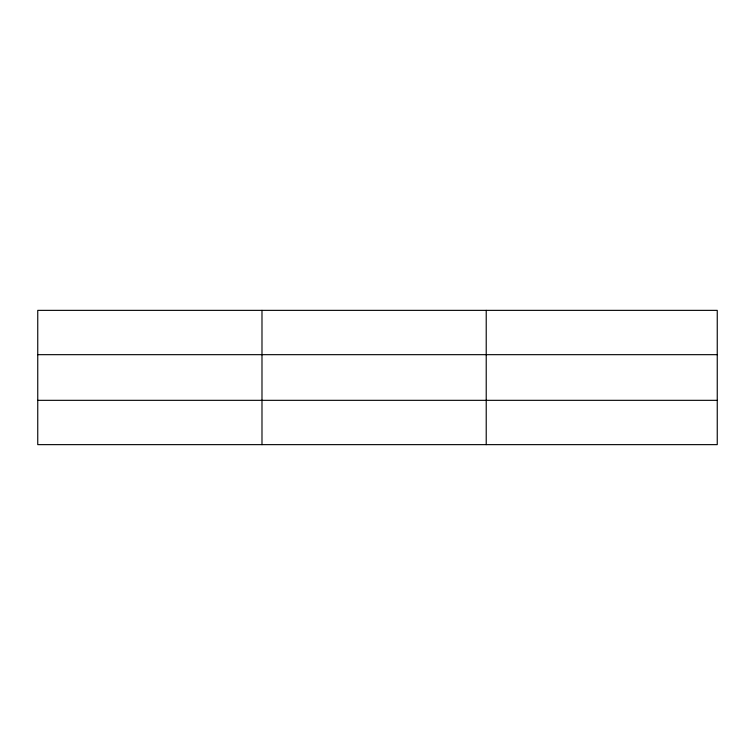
<?xml version="1.0" encoding="UTF-8"?>
<svg xmlns="http://www.w3.org/2000/svg" width="755" height="755" viewBox="0 0 755 755"><rect width="100%" height="100%" fill="white"/><g stroke="black" fill="none" stroke-linecap="round" stroke-linejoin="round"><path stroke-width="1.13" d="M261.985 310.362L261.985 444.638M486.22 310.362L486.22 444.638M717.25 400.329L717.25 444.638L37.75 444.638L37.75 310.362L717.25 310.362L717.25 400.329L37.75 400.329M37.75 354.671L717.25 354.671"/></g></svg>
